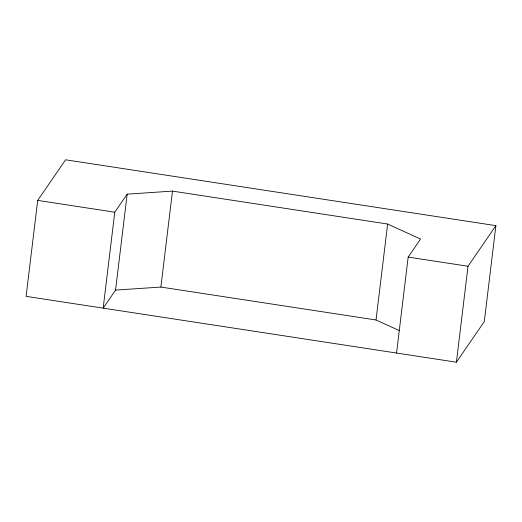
<?xml version="1.0" encoding="UTF-8"?>
<svg xmlns="http://www.w3.org/2000/svg" width="522" height="522" viewBox="0 0 522 522"><rect width="100%" height="100%" fill="white"/><g stroke="black" fill="none" stroke-linecap="round" stroke-linejoin="round"><path stroke-width="0.78" d="M37.708 200.409L26.1 296.352L456.404 362.203L484.292 321.591L495.9 225.648L65.596 159.797L37.708 200.409L114.775 212.2L127.166 194.151L172.482 191.111L387.637 224.036L420.556 239.043L408.165 257.092L396.557 353.042M114.775 212.2L103.167 308.15L115.558 290.101L127.166 194.151M115.558 290.101L160.874 287.061L172.482 191.111M399.434 330.661L376.023 319.986L387.637 224.036M456.404 362.203L468.019 266.253L495.9 225.648M408.165 257.092L468.019 266.253M160.874 287.061L376.023 319.986"/></g></svg>
